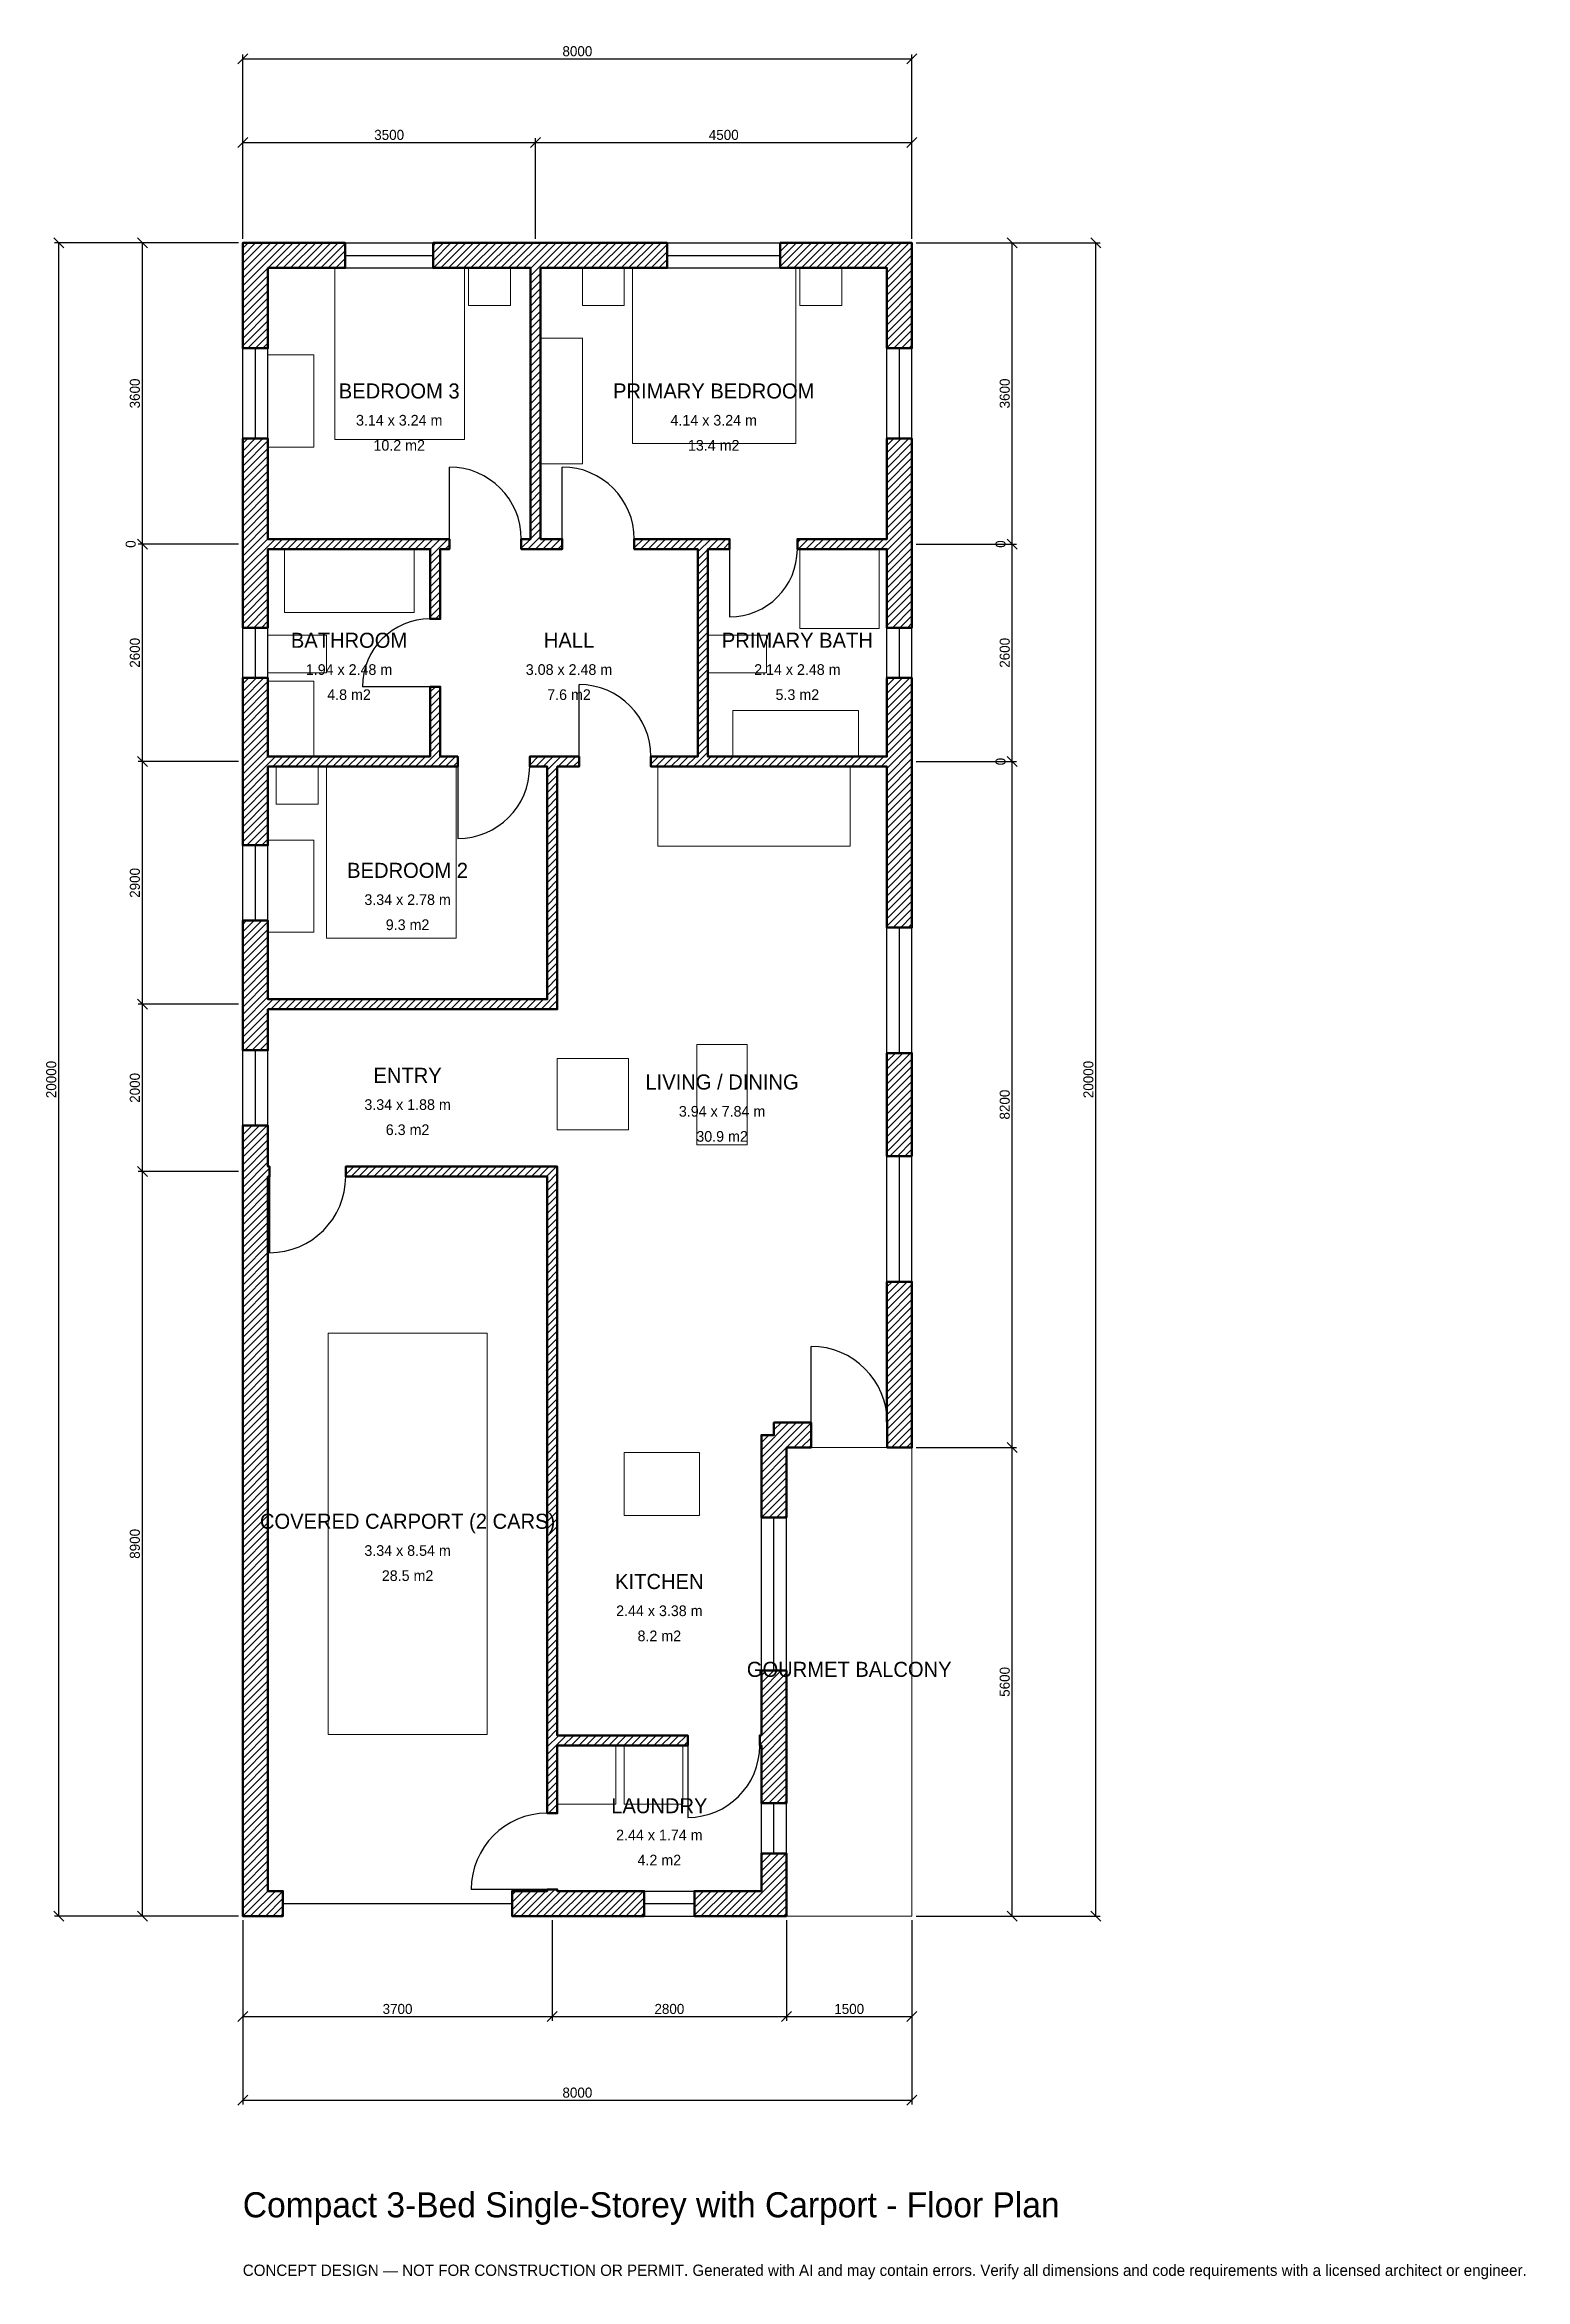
# Model space of a CAD drawing. Header units: millimetres. Extents: x -2369 to 15333, y -4341 to 22369.
import ezdxf
from ezdxf.enums import TextEntityAlignment as Align

# ---------------------------------------------------------------- set-up
doc = ezdxf.new("R2010")
doc.units = ezdxf.units.MM
doc.linetypes.add('DASHED', pattern=[1.524, 1.27, -0.254])
for name, color, linetype, lineweight in [('A-ANNO-DIMS', 1, 'Continuous', 13), ('A-ANNO-TEXT', 7, 'Continuous', 18), ('A-AREA-IDEN', 7, 'Continuous', 18), ('A-DOOR', 2, 'Continuous', 25), ('A-FLOR-FIXT', 9, 'Continuous', 13), ('A-FURN', 9, 'Continuous', 13), ('A-GLAZ', 4, 'Continuous', 25), ('A-SITE-PAVE', 8, 'Continuous', 13), ('A-WALL', 7, 'Continuous', 50), ('A-WALL-PATT', 8, 'Continuous', 13)]:
    doc.layers.add(name, color=color, linetype=linetype, lineweight=lineweight)
doc.dimstyles.new('PLAN', dxfattribs={"dimtxt": 120, "dimasz": 80, "dimexe": 50, "dimexo": 50, "dimgap": 30, "dimtad": 1, "dimdec": 0, "dimtsz": 60, "dimcen": 2.5, "dimclrd": 1, "dimclre": 1, "dimazin": 3, "dimtfac": 1, "dimtmove": 0, "dimatfit": 3})

msp = doc.modelspace()

# ---------------------------------------------------------------- hatches: boundary and pattern name
at = {"layer": 'A-WALL-PATT'}
h = msp.add_hatch(dxfattribs=at)
h.set_pattern_fill('ANSI31', color=8, scale=20)
h.paths.add_polyline_path([(3550, 0), (3220, 0), (3220, 300), (3550, 300), (3640, 300), (3640, 320), (3760, 320), (3760, 300), (3850, 300), (4800, 300), (4800, 0), (3850, 0), (3760, 0), (3760, -0.001), (3640, -0.001), (3640, 0), (3550, 0)])
h.paths.add_polyline_path([(300, 0), (300, -0.001), (0, -0.001), (0, -0.001), (0, 0), (-0.001, 0), (-0.001, 0), (-0.001, 300), (0, 300), (0, 8750), (0, 8840), (-0.001, 8840), (-0.001, 8960), (0, 8960), (0, 9050), (0, 9450), (300, 9450), (300, 9050), (300, 8960), (320, 8960), (320, 8840), (300, 8840), (300, 8750), (300, 300), (480, 300), (480, 0), (300, 0)])
h.paths.add_polyline_path([(0, 10750), (0, 10840), (-0.001, 10840), (-0.001, 10960), (0, 10960), (0, 11050), (0, 11900), (300, 11900), (300, 11050), (300, 10960), (3640, 10960), (3640, 13740), (3640, 13740), (3430, 13740), (3430, 13860), (3760, 13860), (3760, 13860), (4020, 13860), (4020, 13740), (3760, 13740), (3760, 10960), (3760, 10840), (3640, 10840), (300, 10840), (300, 10750), (300, 10350), (0, 10350), (0, 10750)])
h.paths.add_polyline_path([(0, 13650), (0, 13740), (-0.001, 13740), (-0.001, 13860), (0, 13860), (0, 13950), (0, 14800), (300, 14800), (300, 13950), (300, 13860), (2240, 13860), (2240, 14695), (2360, 14695), (2360, 13860), (2570, 13860), (2570, 13740), (2360, 13740), (2240, 13740), (300, 13740), (300, 13650), (300, 12800), (0, 12800), (0, 13650)])
h.paths.add_polyline_path([(0, 16250), (0, 16340), (-0.001, 16340), (-0.001, 16460), (0, 16460), (0, 16550), (0, 17660), (300, 17660), (300, 16550), (300, 16460), (2240, 16460), (2360, 16460), (2470, 16460), (2470, 16340), (2360, 16340), (2360, 15505), (2240, 15505), (2240, 16340), (300, 16340), (300, 16250), (300, 15400), (0, 15400), (0, 16250)])
h.paths.add_polyline_path([(0, 19700), (-0.001, 19700), (-0.001, 20000), (0, 20000), (0, 20000.001), (300, 20000.001), (300, 20000), (1225, 20000), (1225, 19700), (300, 19700), (300, 18740), (0, 18740), (0, 19700)])
h.paths.add_polyline_path([(3350, 20000), (3440, 20000), (3440, 20000.001), (3560, 20000.001), (3560, 20000), (3650, 20000), (5075, 20000), (5075, 19700), (3650, 19700), (3560, 19700), (3560, 16460), (3820, 16460), (3820, 16340), (3560, 16340), (3560, 16340), (3440, 16340), (3440, 16340), (3330, 16340), (3330, 16460), (3440, 16460), (3440, 19700), (3350, 19700), (2275, 19700), (2275, 20000), (3350, 20000)])
h.paths.add_polyline_path([(7700, 20000), (7700, 20000.001), (8000, 20000.001), (8000, 20000), (8000.001, 20000), (8000.001, 19700), (8000, 19700), (8000, 18740), (7700, 18740), (7700, 19700), (6425, 19700), (6425, 20000), (7700, 20000)])
h.paths.add_polyline_path([(8000, 16550), (8000, 16460), (8000.001, 16460), (8000.001, 16340), (8000, 16340), (8000, 16250), (8000, 15400), (7700, 15400), (7700, 16250), (7700, 16340), (6630, 16340), (6630, 16460), (7700, 16460), (7700, 16550), (7700, 17660), (8000, 17660), (8000, 16550)])
h.paths.add_polyline_path([(8000, 13950), (8000, 13860), (8000.001, 13860), (8000.001, 13740), (8000, 13740), (8000, 13650), (8000, 11816.667), (7700, 11816.667), (7700, 13650), (7700, 13740), (5560, 13740), (5440, 13740), (4880, 13740), (4880, 13860), (5440, 13860), (5440, 16340), (4680, 16340), (4680, 16460), (5440, 16460), (5560, 16460), (5820, 16460), (5820, 16340), (5560, 16340), (5560, 13860), (7700, 13860), (7700, 13950), (7700, 14800), (8000, 14800), (8000, 13950)])
h.paths.add_polyline_path([(8000, 9083.333), (7700, 9083.333), (7700, 10316.667), (8000, 10316.667), (8000, 9083.333)])
h.paths.add_polyline_path([(8000, 5900), (8000.001, 5900), (8000.001, 5600), (8000, 5600), (8000, 5599.999), (7705, 5599.999), (7705, 5910), (7700, 5910), (7700, 7583.333), (8000, 7583.333), (8000, 5900)])
h.paths.add_polyline_path([(6500, 5600), (6500, 4765), (6200, 4765), (6200, 5750), (6350, 5750), (6350, 5900), (6795, 5900), (6795, 5600), (6500, 5600)])
h.paths.add_polyline_path([(6500, 2250), (6500, 2160), (6500.001, 2160), (6500.001, 2040), (6500, 2040), (6500, 1950), (6500, 1350), (6200, 1350), (6200, 1950), (6200, 2040), (6180, 2040), (6180, 2160), (6200, 2160), (6200, 2250), (6200, 2935), (6500, 2935), (6500, 2250)])
h.paths.add_polyline_path([(6500, 300), (6500.001, 300), (6500.001, 0), (6500.001, 0), (6500, 0), (6500, -0.001), (6200, -0.001), (6200, 0), (5400, 0), (5400, 300), (6200, 300), (6200, 750), (6500, 750), (6500, 300)])
h.paths.add_polyline_path([(3640, 8960), (3760, 8960), (3760, 8840), (3760, 5660), (3760, 5540), (3760, 2160), (5320, 2160), (5320, 2040), (3760, 2040), (3760, 1230), (3640, 1230), (3640, 2040), (3640, 2160), (3640, 5540), (3640, 5660), (3640, 8840), (1230, 8840), (1230, 8960), (3640, 8960)])

# ---------------------------------------------------------------- linework, layer by layer
at = {"layer": 'A-DOOR'}
for p, q in [((2470, 16460), (2470, 17320)), ((3820, 16460), (3820, 17320)), ((5820, 16340), (5820, 15530)), ((2240, 14695), (1430, 14695)), ((4020, 13860), (4020, 14720)), ((2570, 13740), (2570, 12880)), ((320, 8840), (320, 7930)), ((6795, 5900), (6795, 6810)), ((5320, 2040), (5320, 1180)), ((3640, 320), (2730, 320))]:
    msp.add_line(p, q, dxfattribs=at)
at = {"layer": 'A-DOOR', "linetype": 'DASHED'}
msp.add_line((480, 150), (3220, 150), dxfattribs=at)
at = {"layer": 'A-DOOR'}
for centre, radius, start, end in [((2470, 16460), 860, 0, 90), ((3820, 16460), 860, 0, 90), ((5820, 16340), 810, 270, 360), ((2240, 14695), 810, 90, 180), ((4020, 13860), 860, 0, 90), ((2570, 13740), 860, 270, 360), ((320, 8840), 910, 270, 360), ((6795, 5900), 910, 0, 90), ((5320, 2040), 860, 270, 360), ((3640, 320), 910, 90, 180)]:
    msp.add_arc(centre, radius, start, end, dxfattribs=at)
at = {"layer": 'A-FLOR-FIXT'}
for points in [[(500, 15580), (2050, 15580), (2050, 16340), (500, 16340)], [(6660, 15390), (7610, 15390), (7610, 16340), (6660, 16340)], [(300, 14860), (1000, 14860), (1000, 15310), (300, 15310)], [(5560, 14860), (6260, 14860), (6260, 15310), (5560, 15310)], [(300, 13860), (850, 13860), (850, 14760), (300, 14760)], [(5860, 13860), (7360, 13860), (7360, 14410), (5860, 14410)]]:
    msp.add_lwpolyline(points, close=True, dxfattribs=at)
at = {"layer": 'A-FURN'}
for points in [[(1100, 17650), (2650, 17650), (2650, 19700), (1100, 19700)], [(2700, 19250), (3200, 19250), (3200, 19700), (2700, 19700)], [(4060, 19250), (4560, 19250), (4560, 19700), (4060, 19700)], [(4660, 17600), (6610, 17600), (6610, 19700), (4660, 19700)], [(6660, 19250), (7160, 19250), (7160, 19700), (6660, 19700)], [(3560, 17360), (4060, 17360), (4060, 18860), (3560, 18860)], [(300, 17560), (850, 17560), (850, 18660), (300, 18660)], [(400, 13290), (900, 13290), (900, 13740), (400, 13740)], [(1000, 11690), (2550, 11690), (2550, 13740), (1000, 13740)], [(4960, 12790), (7260, 12790), (7260, 13740), (4960, 13740)], [(300, 11760), (850, 11760), (850, 12860), (300, 12860)], [(5430, 9220), (6030, 9220), (6030, 10420), (5430, 10420)], [(3760, 9400), (4610, 9400), (4610, 10250), (3760, 10250)], [(1020, 2170), (2920, 2170), (2920, 6970), (1020, 6970)], [(4560, 4790), (5460, 4790), (5460, 5540), (4560, 5540)], [(3760, 1340), (4460, 1340), (4460, 2040), (3760, 2040)], [(4560, 1340), (5260, 1340), (5260, 2040), (4560, 2040)]]:
    msp.add_lwpolyline(points, close=True, dxfattribs=at)
at = {"layer": 'A-GLAZ'}
for p, q in [((1225, 20000), (2275, 20000)), ((1225, 19850), (2275, 19850)), ((5075, 20000), (6425, 20000)), ((5075, 19850), (6425, 19850)), ((1225, 19700), (2275, 19700)), ((5075, 19700), (6425, 19700)), ((0, 17660), (0, 18740)), ((150, 17660), (150, 18740)), ((300, 17660), (300, 18740)), ((7700, 17660), (7700, 18740)), ((7850, 17660), (7850, 18740)), ((8000, 17660), (8000, 18740)), ((0, 14800), (0, 15400)), ((150, 14800), (150, 15400)), ((300, 14800), (300, 15400)), ((7700, 14800), (7700, 15400)), ((7850, 14800), (7850, 15400)), ((8000, 14800), (8000, 15400)), ((0, 11900), (0, 12800)), ((150, 11900), (150, 12800)), ((300, 11900), (300, 12800)), ((7700, 10316.667), (7700, 11816.667)), ((7850, 10316.667), (7850, 11816.667)), ((8000, 10316.667), (8000, 11816.667)), ((0, 9450), (0, 10350)), ((150, 9450), (150, 10350)), ((300, 9450), (300, 10350)), ((7700, 7583.333), (7700, 9083.333)), ((7850, 7583.333), (7850, 9083.333)), ((8000, 7583.333), (8000, 9083.333)), ((6200, 2935), (6200, 4765)), ((6350, 2935), (6350, 4765)), ((6500, 2935), (6500, 4765)), ((6200, 750), (6200, 1350)), ((6350, 750), (6350, 1350)), ((6500, 750), (6500, 1350)), ((4800, 300), (5400, 300)), ((4800, 150), (5400, 150)), ((4800, 0), (5400, 0))]:
    msp.add_line(p, q, dxfattribs=at)
at = {"layer": 'A-SITE-PAVE', "linetype": 'DASHED'}
msp.add_lwpolyline([(6500, 0), (8000, 0), (8000, 5600), (6500, 5600)], close=True, dxfattribs=at)
at = {"layer": 'A-WALL'}
for points in [[(0, 19700), (-0.001, 19700), (-0.001, 20000), (0, 20000), (0, 20000.001), (300, 20000.001), (300, 20000), (1225, 20000), (1225, 19700), (300, 19700), (300, 18740), (0, 18740), (0, 19700)], [(3350, 20000), (3440, 20000), (3440, 20000.001), (3560, 20000.001), (3560, 20000), (3650, 20000), (5075, 20000), (5075, 19700), (3650, 19700), (3560, 19700), (3560, 16460), (3820, 16460), (3820, 16340), (3560, 16340), (3560, 16340), (3440, 16340), (3440, 16340), (3330, 16340), (3330, 16460), (3440, 16460), (3440, 19700), (3350, 19700), (2275, 19700), (2275, 20000), (3350, 20000)], [(7700, 20000), (7700, 20000.001), (8000, 20000.001), (8000, 20000), (8000.001, 20000), (8000.001, 19700), (8000, 19700), (8000, 18740), (7700, 18740), (7700, 19700), (6425, 19700), (6425, 20000), (7700, 20000)], [(0, 16250), (0, 16340), (-0.001, 16340), (-0.001, 16460), (0, 16460), (0, 16550), (0, 17660), (300, 17660), (300, 16550), (300, 16460), (2240, 16460), (2360, 16460), (2470, 16460), (2470, 16340), (2360, 16340), (2360, 15505), (2240, 15505), (2240, 16340), (300, 16340), (300, 16250), (300, 15400), (0, 15400), (0, 16250)], [(8000, 16550), (8000, 16460), (8000.001, 16460), (8000.001, 16340), (8000, 16340), (8000, 16250), (8000, 15400), (7700, 15400), (7700, 16250), (7700, 16340), (6630, 16340), (6630, 16460), (7700, 16460), (7700, 16550), (7700, 17660), (8000, 17660), (8000, 16550)], [(8000, 13950), (8000, 13860), (8000.001, 13860), (8000.001, 13740), (8000, 13740), (8000, 13650), (8000, 11816.667), (7700, 11816.667), (7700, 13650), (7700, 13740), (5560, 13740), (5440, 13740), (4880, 13740), (4880, 13860), (5440, 13860), (5440, 16340), (4680, 16340), (4680, 16460), (5440, 16460), (5560, 16460), (5820, 16460), (5820, 16340), (5560, 16340), (5560, 13860), (7700, 13860), (7700, 13950), (7700, 14800), (8000, 14800), (8000, 13950)], [(0, 13650), (0, 13740), (-0.001, 13740), (-0.001, 13860), (0, 13860), (0, 13950), (0, 14800), (300, 14800), (300, 13950), (300, 13860), (2240, 13860), (2240, 14695), (2360, 14695), (2360, 13860), (2570, 13860), (2570, 13740), (2360, 13740), (2240, 13740), (300, 13740), (300, 13650), (300, 12800), (0, 12800), (0, 13650)], [(0, 10750), (0, 10840), (-0.001, 10840), (-0.001, 10960), (0, 10960), (0, 11050), (0, 11900), (300, 11900), (300, 11050), (300, 10960), (3640, 10960), (3640, 13740), (3640, 13740), (3430, 13740), (3430, 13860), (3760, 13860), (3760, 13860), (4020, 13860), (4020, 13740), (3760, 13740), (3760, 10960), (3760, 10840), (3640, 10840), (300, 10840), (300, 10750), (300, 10350), (0, 10350), (0, 10750)], [(8000, 9083.333), (7700, 9083.333), (7700, 10316.667), (8000, 10316.667), (8000, 9083.333)], [(300, 0), (300, -0.001), (0, -0.001), (0, -0.001), (0, 0), (-0.001, 0), (-0.001, 0), (-0.001, 300), (0, 300), (0, 8750), (0, 8840), (-0.001, 8840), (-0.001, 8960), (0, 8960), (0, 9050), (0, 9450), (300, 9450), (300, 9050), (300, 8960), (320, 8960), (320, 8840), (300, 8840), (300, 8750), (300, 300), (480, 300), (480, 0), (300, 0)], [(3640, 8960), (3760, 8960), (3760, 8840), (3760, 5660), (3760, 5540), (3760, 2160), (5320, 2160), (5320, 2040), (3760, 2040), (3760, 1230), (3640, 1230), (3640, 2040), (3640, 2160), (3640, 5540), (3640, 5660), (3640, 8840), (1230, 8840), (1230, 8960), (3640, 8960)], [(8000, 5900), (8000.001, 5900), (8000.001, 5600), (8000, 5600), (8000, 5599.999), (7705, 5599.999), (7705, 5910), (7700, 5910), (7700, 7583.333), (8000, 7583.333), (8000, 5900)], [(6500, 5600), (6500, 4765), (6200, 4765), (6200, 5750), (6350, 5750), (6350, 5900), (6795, 5900), (6795, 5600), (6500, 5600)], [(6500, 2250), (6500, 2160), (6500.001, 2160), (6500.001, 2040), (6500, 2040), (6500, 1950), (6500, 1350), (6200, 1350), (6200, 1950), (6200, 2040), (6180, 2040), (6180, 2160), (6200, 2160), (6200, 2250), (6200, 2935), (6500, 2935), (6500, 2250)], [(6500, 300), (6500.001, 300), (6500.001, 0), (6500.001, 0), (6500, 0), (6500, -0.001), (6200, -0.001), (6200, 0), (5400, 0), (5400, 300), (6200, 300), (6200, 750), (6500, 750), (6500, 300)], [(3550, 0), (3220, 0), (3220, 300), (3550, 300), (3640, 300), (3640, 320), (3760, 320), (3760, 300), (3850, 300), (4800, 300), (4800, 0), (3850, 0), (3760, 0), (3760, -0.001), (3640, -0.001), (3640, 0), (3550, 0)]]:
    msp.add_lwpolyline(points, close=True, dxfattribs=at)

# ---------------------------------------------------------------- texts
at = {"layer": 'A-ANNO-TEXT'}
for s, height, p in [('Compact 3-Bed Single-Storey with Carport - Floor Plan', 300, (0, -3600)), ('CONCEPT DESIGN — NOT FOR CONSTRUCTION OR PERMIT. Generated with AI and may contain errors. Verify all dimensions and code requirements with a licensed architect or engineer.', 135, (0, -4300))]:
    msp.add_text(s, height=height, dxfattribs=at).set_placement(p)
at = {"layer": 'A-AREA-IDEN'}
for s, height, p in [('BEDROOM 3', 180, (1870, 18230)), ('PRIMARY BEDROOM', 180, (5630, 18230)), ('3.14 x 3.24 m', 127.5, (1870, 17880)), ('4.14 x 3.24 m', 127.5, (5630, 17880)), ('10.2 m2', 127.5, (1870, 17580)), ('13.4 m2', 127.5, (5630, 17580)), ('BATHROOM', 180, (1270, 15250)), ('HALL', 180, (3900, 15250)), ('PRIMARY BATH', 180, (6630, 15250)), ('1.94 x 2.48 m', 127.5, (1270, 14900)), ('3.08 x 2.48 m', 127.5, (3900, 14900)), ('2.14 x 2.48 m', 127.5, (6630, 14900)), ('4.8 m2', 127.5, (1270, 14600)), ('7.6 m2', 127.5, (3900, 14600)), ('5.3 m2', 127.5, (6630, 14600)), ('BEDROOM 2', 180, (1970, 12500)), ('3.34 x 2.78 m', 127.5, (1970, 12150)), ('9.3 m2', 127.5, (1970, 11850)), ('ENTRY', 180, (1970, 10050)), ('LIVING / DINING', 180, (5730, 9970)), ('3.34 x 1.88 m', 127.5, (1970, 9700)), ('3.94 x 7.84 m', 127.5, (5730, 9620)), ('6.3 m2', 127.5, (1970, 9400)), ('30.9 m2', 127.5, (5730, 9320)), ('COVERED CARPORT (2 CARS)', 180, (1970, 4720)), ('3.34 x 8.54 m', 127.5, (1970, 4370)), ('28.5 m2', 127.5, (1970, 4070)), ('KITCHEN', 180, (4980, 4000)), ('2.44 x 3.38 m', 127.5, (4980, 3650)), ('8.2 m2', 127.5, (4980, 3350)), ('GOURMET BALCONY', 180, (7250, 2950)), ('LAUNDRY', 180, (4980, 1320)), ('2.44 x 1.74 m', 127.5, (4980, 970)), ('4.2 m2', 127.5, (4980, 670))]:
    msp.add_text(s, height=height, dxfattribs=at).set_placement(p, align=Align.MIDDLE_CENTER)

# ---------------------------------------------------------------- dimensions: what is measured, and where the dimension line sits
at = {"layer": 'A-ANNO-DIMS'}
for base, p1, p2, text in [((0, 22200), (0, 20000), (8000, 20000), '8000'), ((0, 21200), (0, 20000), (3500, 20000), '3500'), ((3500, 21200), (3500, 20000), (8000, 20000), '4500'), ((0, -1200), (0, 0), (3700, 0), '3700'), ((0, -2200), (0, 0), (8000, 0), '8000'), ((3700, -1200), (3700, 0), (6500, 0), '2800'), ((6500, -1200), (6500, 0), (8000, 0), '1500')]:
    msp.add_linear_dim(base=base, p1=p1, p2=p2, text=text, dimstyle='PLAN', dxfattribs=at).render()
for base, p1, p2, text in [((-2200, 0), (0, 0), (0, 20000), '20000'), ((-1200, 16400), (0, 16400), (0, 20000), '3600'), ((9200, 16400), (8000, 16400), (8000, 20000), '3600'), ((10200, 0), (8000, 0), (8000, 20000), '20000'), ((-1200, 16400), (0, 16400), (0, 16400), '0'), ((-1200, 13800), (0, 13800), (0, 16400), '2600'), ((9200, 13800), (8000, 13800), (8000, 16400), '2600'), ((9200, 16400), (8000, 16400), (8000, 16400), '0'), ((-1200, 10900), (0, 10900), (0, 13800), '2900'), ((9200, 5600), (8000, 5600), (8000, 13800), '8200'), ((9200, 13800), (8000, 13800), (8000, 13800), '0'), ((-1200, 8900), (0, 8900), (0, 10900), '2000'), ((-1200, 0), (0, 0), (0, 8900), '8900'), ((9200, 0), (8000, 0), (8000, 5600), '5600')]:
    msp.add_linear_dim(base=base, p1=p1, p2=p2, angle=90, text=text, dimstyle='PLAN', dxfattribs=at).render()

doc.saveas('drawing.dxf')
